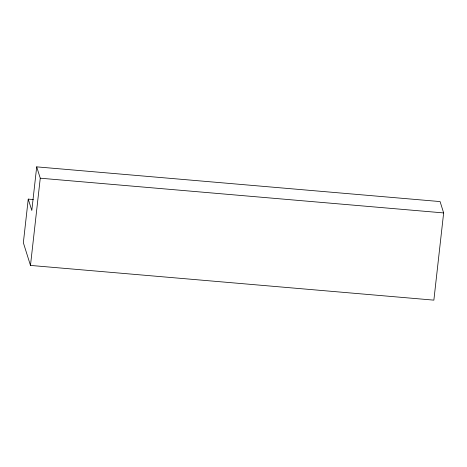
<?xml version="1.0" encoding="UTF-8"?>
<svg xmlns="http://www.w3.org/2000/svg" width="467" height="467" viewBox="0 0 467 467"><rect width="100%" height="100%" fill="white"/><g stroke="black" fill="none" stroke-linecap="round" stroke-linejoin="round"><path stroke-width="0.7" d="M28.242 199.117L23.35 242.729L30.478 265.425L433.866 300.141L443.65 212.923L440.089 201.575L36.695 166.859L31.803 210.465L28.242 199.117L33.332 199.555M30.478 265.425L40.261 178.201L36.695 166.859M40.261 178.201L443.65 212.923"/></g></svg>
